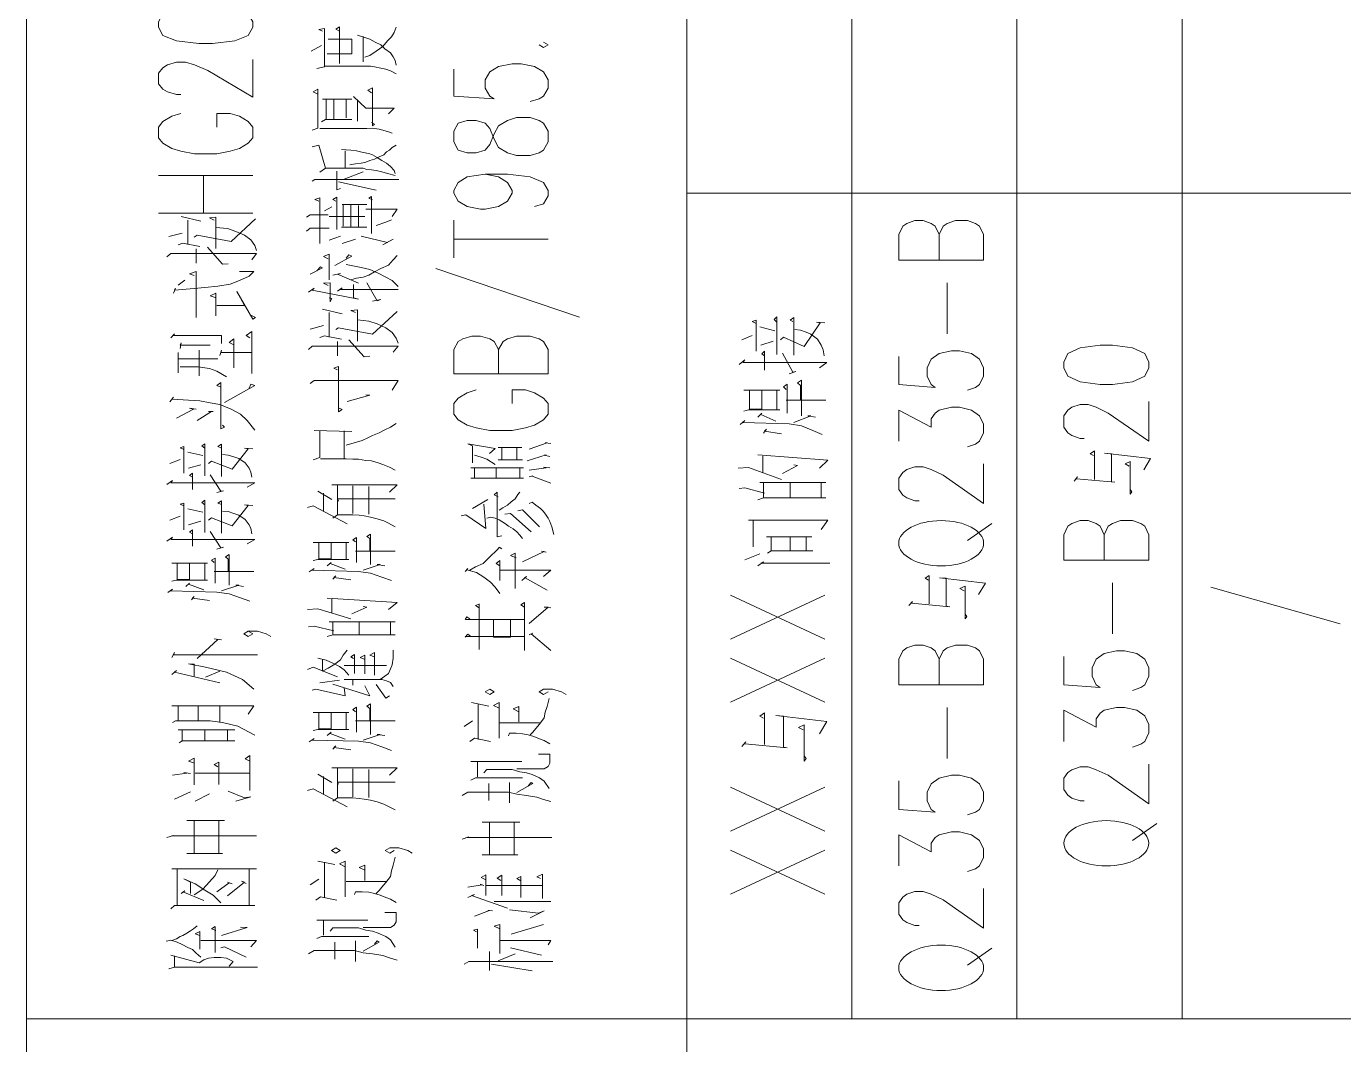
# Model space of a CAD drawing. Header units: millimetres. Extents: x 0 to 829, y 0 to 586.
# Drawn here: x 73.9 to 129, y 508.6 to 551.2 of the extents above; entities that cross this region are included whole.
import ezdxf

# ---------------------------------------------------------------- set-up
doc = ezdxf.new("R2010")
doc.units = ezdxf.units.MM

msp = doc.modelspace()

# ---------------------------------------------------------------- linework, layer by layer
at = {"color": 0, "lineweight": 0}
for points in [[(73.94575, 575.772139), (73.94575, 427.887694)], [(101.550611, 575.772139), (101.550611, 427.887694)], [(108.450944, 575.772139), (108.450944, 509.718028)], [(115.351278, 575.772139), (115.351278, 509.718028)], [(122.255139, 575.772139), (122.255139, 509.718028)], [(86.088361, 549.423167), (86.405861, 549.493722), (86.405861, 551.102389), (86.1695, 551.053), (86.324722, 550.982444)], [(86.522278, 550.037), (87.548861, 550.037), (87.548861, 550.650833), (86.561083, 550.650833)], [(87.033806, 549.634833), (87.033806, 551.172944), (86.878583, 551.077694), (87.033806, 550.982444)], [(87.785222, 550.816639), (88.099194, 550.724917), (88.29675, 550.650833), (88.533111, 550.534417), (88.769472, 550.414472), (88.928222, 550.248667), (89.164583, 550.082861), (89.284528, 549.920583), (89.362139, 549.754778), (89.400944, 549.564278)], [(88.021583, 549.705389), (88.021583, 550.770778)], [(88.099194, 549.895889), (88.29675, 549.966444), (88.571917, 550.156944), (88.850611, 550.343917), (89.048167, 550.580278), (89.203389, 550.746083), (89.323333, 550.936583), (89.400944, 551.14825)], [(85.852, 550.156944), (86.285917, 550.393306)], [(95.377, 550.414472), (95.5675, 550.301583), (95.754472, 550.414472), (95.5675, 550.527361)], [(80.408639, 548.336611), (80.218139, 548.336611), (79.844194, 548.4495), (79.657222, 548.558861), (79.47025, 548.784639), (79.47025, 549.236194), (79.657222, 549.461972), (79.844194, 549.574861), (80.218139, 549.68775), (80.595611, 549.68775), (80.969556, 549.574861), (81.534, 549.349083), (83.410778, 548.223722), (83.410778, 549.800639)], [(91.810417, 549.402), (91.810417, 548.273111), (93.500222, 548.160222), (93.31325, 548.273111), (93.126278, 548.611778), (93.126278, 548.950444), (93.31325, 549.289111), (93.687194, 549.514889), (94.251639, 549.62425), (94.629111, 549.62425), (95.190028, 549.514889), (95.5675, 549.289111), (95.754472, 548.950444), (95.754472, 548.611778), (95.5675, 548.273111), (95.377, 548.160222), (95.003056, 548.047333)], [(86.405861, 549.518417), (88.335556, 549.518417), (88.494306, 549.493722), (88.769472, 549.444333), (88.967028, 549.398472), (89.164583, 549.327917), (89.400944, 549.207972)], [(85.890806, 546.844361), (86.127167, 546.936083), (86.127167, 548.569444), (85.929611, 548.453028), (86.127167, 548.357778)], [(88.377889, 547.172444), (88.494306, 547.101889), (88.416694, 547.031333), (88.416694, 548.618833), (88.219139, 548.523583), (88.377889, 548.403639)], [(86.324722, 548.142583), (87.548861, 548.142583)], [(86.483472, 547.317083), (86.483472, 548.121417)], [(86.797444, 547.317083), (86.797444, 548.121417)], [(87.3125, 547.362944), (87.3125, 548.142583)], [(87.626472, 548.262528), (88.138, 547.765111), (89.323333, 547.765111), (89.086972, 547.52875)], [(87.785222, 547.221833), (87.785222, 548.121417)], [(80.408639, 547.546389), (80.031167, 547.4335), (79.657222, 547.207722), (79.47025, 546.981944), (79.47025, 546.533917), (79.657222, 546.308139), (80.031167, 546.082361), (80.408639, 545.969472), (80.969556, 545.856583), (81.911472, 545.856583), (82.472389, 545.969472), (82.849861, 546.082361), (83.223806, 546.308139), (83.410778, 546.533917), (83.410778, 546.981944), (83.223806, 547.207722), (82.849861, 547.4335), (82.472389, 547.546389), (81.911472, 547.546389), (81.911472, 546.981944)], [(86.208306, 546.914917), (87.785222, 546.914917), (88.180333, 546.914917), (88.416694, 546.936083), (88.691861, 546.890222), (89.048167, 546.794972), (89.242194, 546.724417)], [(86.285917, 547.197139), (86.444667, 547.292389), (87.548861, 547.292389)], [(85.890806, 546.156444), (86.1695, 546.227), (86.444667, 545.256861), (86.208306, 545.091056)], [(87.114944, 546.040028), (87.510056, 546.015333), (87.746417, 545.990639), (88.021583, 545.920083), (88.257944, 545.874222), (88.416694, 545.824833), (88.61425, 545.708417), (88.811806, 545.588472), (89.005833, 545.472056), (89.164583, 545.327417), (89.323333, 545.161611), (89.362139, 545.045194)], [(87.273694, 545.256861), (87.273694, 545.990639)], [(87.467722, 545.397972), (87.707611, 545.447361), (87.943972, 545.472056), (88.138, 545.517917), (88.29675, 545.588472), (88.494306, 545.637861), (88.691861, 545.729583), (88.889417, 545.824833), (89.005833, 545.944778), (89.125778, 546.015333), (89.242194, 546.13175), (89.400944, 546.227)], [(86.444667, 545.256861), (88.021583, 545.256861), (88.180333, 545.211), (88.377889, 545.186306), (88.571917, 545.161611), (88.811806, 545.11575), (89.048167, 545.045194), (89.362139, 544.949944)], [(87.076139, 544.406667), (86.917389, 544.357278), (86.917389, 545.140444)], [(79.47025, 544.953472), (83.410778, 544.953472)], [(81.347028, 543.376556), (81.347028, 544.953472)], [(85.890806, 544.713583), (86.01075, 544.784139), (89.520889, 544.784139)], [(86.995, 544.688889), (88.571917, 544.336111)], [(87.231361, 544.808833), (88.021583, 545.11575)], [(93.126278, 545.006389), (93.687194, 544.8935), (94.064667, 544.667722), (94.251639, 544.329056), (94.251639, 544.216167), (94.064667, 543.881028), (93.687194, 543.65525), (93.126278, 543.542361), (92.935778, 543.542361), (92.374861, 543.65525), (91.997389, 543.881028), (91.810417, 544.216167), (91.810417, 544.329056), (91.997389, 544.667722), (92.374861, 544.8935), (93.126278, 545.006389), (94.064667, 545.006389), (95.003056, 544.8935), (95.5675, 544.667722), (95.754472, 544.329056), (95.754472, 544.103278), (95.5675, 543.768139), (95.190028, 543.65525)], [(86.208306, 542.110083), (86.208306, 544.025667), (86.01075, 543.955111), (86.1695, 543.884556)], [(86.917389, 542.70275), (86.917389, 544.050361), (86.758639, 543.955111), (86.878583, 543.884556)], [(88.377889, 542.536944), (88.377889, 544.075056), (88.257944, 544.0045), (88.416694, 543.933944)], [(101.550611, 544.223222), (184.365194, 544.223222)], [(86.405861, 543.482389), (86.719833, 543.648194)], [(87.15375, 543.743444), (88.180333, 543.743444)], [(87.192556, 542.843861), (87.192556, 543.743444)], [(87.510056, 542.819167), (87.510056, 543.71875)], [(87.824028, 542.819167), (87.824028, 543.697583)], [(88.138, 543.552944), (89.43975, 543.552944), (89.242194, 543.246028)], [(83.410778, 543.376556), (79.47025, 543.376556)], [(80.415694, 543.235444), (81.244722, 543.044944)], [(80.690861, 542.074806), (80.690861, 543.094333)], [(80.966028, 542.38525), (81.085972, 542.455806), (82.504139, 542.19475), (83.530722, 543.140194)], [(81.872667, 541.909), (81.872667, 543.21075), (81.5975, 543.189583), (81.795056, 543.094333)], [(85.654444, 543.221333), (85.813194, 543.316583), (86.561083, 543.316583)], [(86.599889, 543.246028), (88.099194, 543.246028)], [(88.571917, 542.868556), (88.967028, 543.009667), (89.203389, 543.104917)], [(91.810417, 541.513889), (91.810417, 543.090806)], [(113.961333, 541.418639), (110.412389, 541.418639), (110.412389, 542.484028), (110.581722, 542.840333), (110.751056, 542.95675), (111.089722, 543.076694), (111.428389, 543.076694), (111.763528, 542.95675), (111.932861, 542.840333), (112.102194, 542.484028)], [(112.102194, 541.418639), (112.102194, 542.484028), (112.271528, 542.840333), (112.440861, 542.95675), (112.779528, 543.076694), (113.287528, 543.076694), (113.622667, 542.95675), (113.792, 542.840333), (113.961333, 542.484028), (113.961333, 541.418639)], [(79.900639, 542.406417), (80.4545, 542.551056)], [(81.872667, 542.787417), (82.348917, 542.738028), (82.701694, 542.621611), (83.058, 542.455806), (83.333167, 542.265306), (83.491917, 542.028944), (83.569528, 541.817278)], [(85.654444, 542.632194), (85.813194, 542.748611), (86.599889, 542.748611)], [(86.599889, 542.251194), (87.076139, 542.417)], [(87.114944, 542.798), (88.180333, 542.798)], [(89.048167, 542.159472), (87.943972, 542.417)], [(80.29575, 542.053639), (80.493306, 542.124194), (81.202389, 541.983083)], [(81.047167, 541.295167), (81.047167, 541.887833)], [(82.387722, 541.270472), (82.151361, 541.249306), (81.519889, 541.958389)], [(87.15375, 542.110083), (87.707611, 542.300583)], [(88.850611, 542.064222), (89.284528, 542.300583)], [(91.810417, 542.300583), (95.754472, 542.300583)], [(79.823028, 541.556222), (79.981778, 541.697333), (83.569528, 541.697333), (83.371972, 541.436278)], [(86.599889, 540.596667), (86.599889, 541.662056), (86.363528, 541.566806), (86.561083, 541.471556)], [(86.839778, 541.189333), (87.548861, 541.5915), (87.428917, 541.637361), (87.3125, 541.49625)], [(87.510056, 540.596667), (87.746417, 540.667222), (88.021583, 540.713083), (88.257944, 540.787167), (88.494306, 540.928278), (88.769472, 541.069389), (89.086972, 541.2105), (89.284528, 541.425694), (89.43975, 541.612667)], [(80.098194, 540.042806), (80.179333, 540.229778), (80.140528, 540.159222), (80.966028, 540.229778), (81.399944, 540.279167), (81.953806, 540.325028), (82.465333, 540.420278), (82.860444, 540.561389), (83.255556, 540.751889), (83.453111, 540.938861), (82.860444, 540.938861)], [(81.047167, 539.023278), (81.047167, 540.938861), (80.768472, 540.847139), (80.966028, 540.773056)], [(85.813194, 540.833028), (86.324722, 541.094083), (86.247111, 541.139944), (86.088361, 540.974139)], [(86.758639, 540.787167), (87.076139, 540.857722), (86.956194, 540.833028), (87.824028, 540.455556)], [(87.3125, 541.235194), (87.665278, 541.164639), (87.943972, 541.11525), (88.29675, 541.023528), (88.653056, 540.878889), (88.967028, 540.713083), (89.242194, 540.571972), (89.482083, 540.310917)], [(91.059, 541.062333), (97.070333, 539.033861)], [(80.29575, 540.370889), (80.574444, 540.586083)], [(85.735583, 540.074556), (85.971944, 540.240361), (85.890806, 540.169806), (87.824028, 539.792333), (87.626472, 539.838194), (87.626472, 540.406167)], [(86.599889, 539.838194), (86.719833, 539.817028), (86.642222, 539.672389), (86.642222, 540.476722), (86.363528, 540.455556), (86.561083, 540.360306)], [(86.956194, 540.123944), (87.15375, 540.265056), (87.076139, 540.1945), (89.482083, 540.1945)], [(88.416694, 539.697083), (88.769472, 539.767639), (88.61425, 539.721778), (88.180333, 540.476722)], [(112.440861, 538.342417), (112.440861, 540.473194)], [(81.872667, 539.093833), (81.872667, 540.042806), (81.636306, 539.922861), (81.833861, 539.852306)], [(81.915, 539.520694), (83.058, 539.520694), (82.7405, 540.113361), (83.410778, 538.952722), (83.530722, 539.023278), (83.333167, 539.118528)], [(86.324722, 539.365472), (87.15375, 539.174972)], [(86.599889, 538.204833), (86.599889, 539.224361)], [(86.878583, 538.515278), (86.995, 538.585833), (88.416694, 538.324778), (89.43975, 539.270222)], [(87.785222, 538.039028), (87.785222, 539.340778), (87.510056, 539.319611), (87.707611, 539.224361)], [(85.813194, 538.536444), (86.363528, 538.681083)], [(87.785222, 538.917444), (88.257944, 538.868056), (88.61425, 538.751639), (88.967028, 538.585833), (89.242194, 538.395333), (89.400944, 538.158972), (89.482083, 537.947306)], [(104.450444, 537.612167), (104.450444, 538.910389), (104.291694, 538.857472), (104.450444, 538.772806)], [(104.605667, 538.635222), (105.237139, 538.469417)], [(105.318278, 537.474583), (105.318278, 539.047972), (105.198333, 538.938611), (105.318278, 538.82925)], [(105.4735, 538.084889), (105.593444, 538.19425), (106.461278, 537.806194), (107.131556, 538.801028), (106.972806, 538.82925), (107.329111, 538.801028)], [(106.027361, 537.449889), (106.027361, 539.023278), (105.868611, 538.910389), (105.988556, 538.857472)], [(106.066167, 538.525861), (106.302528, 538.497639), (106.538889, 538.412972), (106.736444, 538.331833), (107.011611, 538.109583), (107.170361, 537.862639), (107.247972, 537.668611), (107.290306, 537.421667)], [(79.981778, 538.173083), (80.140528, 538.338889), (80.098194, 538.264806), (82.109028, 538.264806), (82.109028, 537.936722)], [(82.031417, 537.439306), (82.109028, 537.650972), (82.070222, 537.555722), (83.371972, 537.555722), (83.371972, 536.680833), (83.371972, 538.430611), (83.135611, 538.264806), (83.294361, 538.173083)], [(82.624083, 536.917194), (82.624083, 538.123694), (82.426528, 537.982583), (82.585278, 537.887333)], [(86.208306, 538.183667), (86.405861, 538.254222), (87.114944, 538.113111)], [(86.956194, 537.425194), (86.956194, 538.017861)], [(88.29675, 537.4005), (88.060389, 537.379333), (87.428917, 538.088417)], [(95.754472, 536.666722), (91.810417, 536.666722), (91.810417, 537.682722), (91.997389, 538.021389), (92.187889, 538.134278), (92.561833, 538.247167), (92.935778, 538.247167), (93.31325, 538.134278), (93.500222, 538.021389), (93.687194, 537.682722)], [(93.687194, 536.666722), (93.687194, 537.682722), (93.877694, 538.021389), (94.064667, 538.134278), (94.438611, 538.247167), (95.003056, 538.247167), (95.377, 538.134278), (95.5675, 538.021389), (95.754472, 537.682722), (95.754472, 536.666722)], [(103.857778, 538.084889), (104.291694, 538.275389)], [(104.648, 537.862639), (105.159528, 538.028444)], [(80.29575, 536.705528), (80.29575, 537.555722), (80.29575, 537.294667), (81.953806, 537.294667), (81.163583, 537.294667), (81.163583, 536.585583), (81.163583, 537.650972)], [(80.376889, 537.721528), (80.415694, 537.957889), (80.376889, 537.862639), (81.636306, 537.862639)], [(85.735583, 537.68625), (85.890806, 537.827361), (89.482083, 537.827361), (89.284528, 537.566306)], [(104.803222, 536.814889), (104.803222, 537.612167), (104.686806, 537.502806), (104.803222, 537.421667)], [(105.829806, 536.673778), (106.104972, 536.758444), (105.988556, 536.730222), (105.554639, 537.531028)], [(110.412389, 537.396972), (110.412389, 536.215167), (111.932861, 536.095222), (111.763528, 536.215167), (111.594194, 536.567944), (111.594194, 536.92425), (111.763528, 537.280556), (112.102194, 537.516917), (112.610194, 537.633333), (112.948861, 537.633333), (113.453333, 537.516917), (113.792, 537.280556), (113.961333, 536.92425), (113.961333, 536.567944), (113.792, 536.215167), (113.622667, 536.095222), (113.287528, 535.978806)], [(80.376889, 536.966583), (81.124778, 536.966583), (81.5975, 536.8925), (81.915, 536.776083), (82.306583, 536.539722)], [(86.995, 535.248556), (87.15375, 535.178), (86.995, 535.08275), (86.995, 536.977167), (86.797444, 536.906611), (86.956194, 536.832528)], [(103.737833, 537.061833), (103.974194, 537.255861), (103.896583, 537.142972), (107.406722, 537.142972), (107.09275, 536.92425)], [(85.813194, 536.264556), (85.971944, 536.3845), (89.482083, 536.3845), (89.242194, 535.982333)], [(106.341333, 534.909889), (106.341333, 536.398611), (106.186111, 536.28925), (106.302528, 536.179889), (106.302528, 535.569583), (105.709861, 535.569583), (107.367917, 535.569583)], [(82.151361, 534.528889), (82.228972, 534.433639), (82.070222, 534.363083), (82.070222, 536.303361), (81.915, 536.183417), (82.070222, 536.112861)], [(82.228972, 535.474333), (83.491917, 536.183417), (83.333167, 536.232806), (83.255556, 536.067)], [(87.351306, 535.509611), (88.29675, 535.770667), (88.138, 535.791833)], [(92.748806, 535.992917), (92.374861, 535.880028), (91.997389, 535.65425), (91.810417, 535.428472), (91.810417, 534.976917), (91.997389, 534.751139), (92.374861, 534.528889), (92.748806, 534.416), (93.31325, 534.303111), (94.251639, 534.303111), (94.816083, 534.416), (95.190028, 534.528889), (95.5675, 534.751139), (95.754472, 534.976917), (95.754472, 535.428472), (95.5675, 535.65425), (95.190028, 535.880028), (94.816083, 535.992917), (94.251639, 535.992917), (94.251639, 535.428472)], [(103.935389, 535.100389), (104.132944, 535.156833), (105.434694, 535.156833), (105.318278, 535.156833), (105.318278, 535.985861), (105.434694, 535.985861), (103.935389, 535.985861), (104.17175, 535.985861), (104.17175, 535.185056), (104.686806, 535.185056), (104.686806, 535.957639)], [(105.752194, 535.01925), (105.752194, 536.232806), (105.593444, 536.123444), (105.709861, 536.014083)], [(79.942972, 535.499028), (80.098194, 535.686), (80.020583, 535.615444), (81.202389, 535.544889), (81.636306, 535.449639), (82.031417, 535.379083), (82.504139, 535.192111), (82.89925, 534.976917), (83.174417, 534.715861), (83.491917, 534.313694)], [(80.218139, 534.811111), (80.927222, 535.192111), (80.768472, 535.237972), (81.047167, 535.192111)], [(110.412389, 533.848028), (110.412389, 535.149778), (111.763528, 534.440694), (111.763528, 534.793472), (111.932861, 535.029833), (112.102194, 535.149778), (112.610194, 535.269722), (112.948861, 535.269722), (113.453333, 535.149778), (113.792, 534.913417), (113.961333, 534.557111), (113.961333, 534.204333), (113.792, 533.848028), (113.622667, 533.731611), (113.287528, 533.611667)], [(118.159389, 533.967972), (117.990056, 533.967972), (117.651389, 534.084389), (117.482056, 534.204333), (117.312722, 534.440694), (117.312722, 534.913417), (117.482056, 535.149778), (117.651389, 535.269722), (117.990056, 535.386139), (118.328722, 535.386139), (118.667389, 535.269722), (119.171861, 535.029833), (120.861667, 533.848028), (120.861667, 535.506083)], [(81.085972, 534.715861), (81.678639, 535.096861), (81.558694, 535.096861), (81.75625, 535.096861)], [(103.780167, 534.550056), (103.974194, 534.715861), (103.896583, 534.631194), (105.829806, 534.578278), (106.341333, 534.493611), (106.814056, 534.299583), (107.209167, 534.133778)], [(104.528056, 534.853444), (104.686806, 535.01925), (104.648, 534.962806), (105.275944, 534.687639)], [(106.027361, 534.631194), (106.736444, 534.909889), (106.6165, 534.909889), (106.934, 534.853444)], [(85.929611, 533.071917), (86.208306, 533.167167), (86.208306, 534.278417)], [(85.971944, 534.303111), (87.548861, 534.253722)], [(87.231361, 533.142472), (87.231361, 534.278417)], [(87.3125, 533.68575), (87.746417, 533.805694), (87.982778, 533.87625), (88.219139, 533.996194), (88.416694, 534.087917), (88.691861, 534.207861), (88.928222, 534.324278), (89.164583, 534.444222), (89.400944, 534.585333)], [(104.764417, 534.190222), (104.884361, 534.356028), (104.803222, 534.274889), (105.512306, 534.162)], [(80.532111, 532.518056), (80.532111, 533.629306), (80.376889, 533.579917), (80.532111, 533.509361)], [(81.399944, 532.398111), (81.399944, 533.745722), (81.283528, 533.654), (81.399944, 533.55875)], [(82.109028, 532.373417), (82.109028, 533.724556), (81.953806, 533.629306), (82.070222, 533.579917)], [(92.600639, 532.951972), (92.600639, 533.664583), (92.403083, 533.735139), (93.546083, 533.544639), (93.309722, 533.332972)], [(93.6625, 533.071917), (94.689083, 533.071917), (94.452722, 533.071917), (94.452722, 533.5905), (94.650278, 533.5905), (93.6625, 533.5905), (93.82125, 533.5905), (93.82125, 533.096611)], [(94.96425, 533.519944), (95.715667, 533.781), (95.634528, 533.781), (95.870889, 533.756306)], [(79.942972, 532.920222), (80.376889, 533.086028)], [(80.690861, 533.392944), (81.322333, 533.251833)], [(81.558694, 532.920222), (81.678639, 533.011944), (82.542944, 532.683861), (83.21675, 533.534056), (83.058, 533.55875), (83.410778, 533.534056)], [(82.151361, 533.297694), (82.387722, 533.273), (82.624083, 533.202444), (82.821639, 533.131889), (83.096806, 532.941389), (83.255556, 532.729722), (83.333167, 532.563917), (83.371972, 532.35225)], [(86.247111, 533.117778), (87.3125, 533.117778), (87.587667, 533.096611), (87.824028, 533.096611), (88.138, 533.047222), (88.377889, 533.026056), (88.653056, 532.951972), (88.850611, 532.881417), (89.125778, 532.765), (89.362139, 532.645056)], [(92.67825, 533.262417), (92.953417, 533.188333), (93.189778, 533.096611), (93.546083, 532.881417)], [(94.886639, 533.026056), (95.676861, 533.283583), (95.595722, 533.262417), (95.832083, 533.213028)], [(104.528056, 533.280056), (107.445528, 533.057806), (107.09275, 532.726194)], [(104.725611, 532.560389), (104.725611, 533.223611)], [(117.739583, 532.182917), (117.880694, 532.359306), (117.845417, 532.281694), (119.4435, 532.133528), (119.302389, 532.158222), (119.302389, 533.325917), (119.016639, 533.350611), (120.93575, 533.128361), (120.65, 532.655639)], [(118.593306, 532.257), (118.593306, 533.449389), (118.413389, 533.325917), (118.5545, 533.251833)], [(80.729667, 532.729722), (81.244722, 532.870833)], [(80.888417, 531.830139), (80.888417, 532.518056), (80.768472, 532.422806), (80.888417, 532.35225)], [(92.5195, 532.313444), (94.727889, 532.313444), (94.572667, 532.313444), (94.572667, 532.740306), (94.727889, 532.740306), (92.5195, 532.740306), (92.67825, 532.740306), (92.67825, 532.292278)], [(93.584889, 532.338139), (93.584889, 532.715611)], [(94.96425, 532.645056), (95.676861, 532.740306), (95.556917, 532.765), (95.832083, 532.740306)], [(103.699028, 532.726194), (104.132944, 532.754417), (105.512306, 532.257)], [(105.554639, 532.507472), (106.186111, 532.839083), (106.027361, 532.867306)], [(111.259056, 531.364472), (111.089722, 531.364472), (110.751056, 531.480889), (110.581722, 531.600833), (110.412389, 531.837194), (110.412389, 532.309917), (110.581722, 532.546278), (110.751056, 532.666222), (111.089722, 532.782639), (111.428389, 532.782639), (111.763528, 532.666222), (112.271528, 532.429861), (113.961333, 531.244528), (113.961333, 532.902583)], [(120.082028, 531.837194), (120.152583, 531.734889), (120.082028, 531.636111), (120.082028, 533.004889), (119.870361, 532.902583), (120.04675, 532.803806)], [(79.823028, 532.041806), (80.059389, 532.207611), (79.981778, 532.115889), (83.491917, 532.115889), (83.174417, 531.925389)], [(81.915, 531.713722), (82.190167, 531.784278), (82.070222, 531.759583), (81.636306, 532.443972)], [(86.956194, 530.800028), (86.956194, 532.031222), (86.719833, 532.031222), (89.43975, 532.031222), (89.125778, 531.724306)], [(87.587667, 530.824722), (87.587667, 531.981833)], [(88.257944, 530.800028), (88.257944, 531.960667)], [(94.96425, 532.362833), (95.123, 532.408694), (95.084194, 532.384), (95.870889, 532.101778)], [(104.605667, 532.119417), (107.367917, 532.119417)], [(104.764417, 531.512639), (104.764417, 532.091194)], [(105.868611, 531.484417), (105.868611, 532.091194)], [(107.170361, 531.512639), (107.170361, 532.091194)], [(81.399944, 530.030972), (81.399944, 531.382111), (81.283528, 531.286861), (81.399944, 531.191611)], [(86.127167, 531.770167), (86.719833, 531.413861)], [(86.363528, 530.941139), (86.363528, 531.674917)], [(86.995, 531.343306), (86.956194, 531.438556), (89.362139, 531.438556)], [(92.600639, 531.036389), (93.232111, 531.413861)], [(93.82125, 529.900444), (93.623694, 529.854583), (93.623694, 531.724306), (93.507278, 531.604361), (93.6625, 531.533806)], [(93.704833, 530.965833), (93.860056, 531.061083), (94.057611, 531.1775), (94.216361, 531.322139), (94.375111, 531.438556), (94.491528, 531.629056), (94.572667, 531.724306)], [(103.737833, 531.872472), (103.974194, 531.900694), (104.803222, 531.678444)], [(104.528056, 531.403278), (104.764417, 531.484417), (107.367917, 531.484417)], [(80.532111, 530.150917), (80.532111, 531.262167), (80.376889, 531.216306), (80.532111, 531.14575)], [(80.690861, 531.025806), (81.322333, 530.884694)], [(81.558694, 530.553083), (81.678639, 530.648333), (82.542944, 530.316722), (83.21675, 531.166917), (83.058, 531.191611), (83.410778, 531.166917)], [(82.109028, 530.009806), (82.109028, 531.357417), (81.953806, 531.262167), (82.070222, 531.216306)], [(82.151361, 530.930556), (82.387722, 530.909389), (82.624083, 530.835306), (82.821639, 530.76475), (83.096806, 530.577778), (83.255556, 530.362583), (83.333167, 530.196778), (83.371972, 529.985111)], [(85.69325, 531.085778), (85.929611, 531.156333), (87.351306, 530.397861)], [(92.127917, 530.729472), (92.321944, 530.775333), (93.150972, 530.207361), (93.073361, 531.226889)], [(93.941194, 530.800028), (94.177556, 530.824722), (95.045389, 530.06625)], [(94.491528, 530.941139), (94.689083, 530.990528), (95.398167, 530.277917)], [(94.96425, 531.248056), (95.084194, 531.297444), (95.242944, 531.1775), (95.4405, 531.036389), (95.556917, 530.919972), (95.676861, 530.754167), (95.754472, 530.634222), (95.832083, 530.493111), (95.913222, 530.277917), (95.990833, 529.949833)], [(79.942972, 530.553083), (80.376889, 530.718889)], [(80.729667, 530.362583), (81.244722, 530.503694)], [(86.758639, 530.634222), (86.956194, 530.775333), (87.587667, 530.775333), (87.862833, 530.754167), (88.060389, 530.729472), (88.335556, 530.680083), (88.61425, 530.609528), (88.889417, 530.517806), (89.086972, 530.422556), (89.362139, 530.277917)], [(93.189778, 530.634222), (93.348528, 530.680083), (93.546083, 530.634222), (93.704833, 530.563667), (93.82125, 530.493111), (93.98, 530.397861), (94.096417, 530.302611), (94.293972, 530.186194), (94.452722, 530.06625), (94.572667, 529.925139), (94.689083, 529.784028)], [(104.3305, 529.441833), (104.3305, 530.546028), (104.132944, 530.546028), (107.445528, 530.546028), (107.170361, 530.1615)], [(113.287528, 529.706417), (114.3, 530.419028)], [(120.861667, 528.880917), (117.312722, 528.880917), (117.312722, 529.942778), (117.482056, 530.299083), (117.651389, 530.419028), (117.990056, 530.535444), (118.328722, 530.535444), (118.667389, 530.419028), (118.836722, 530.299083), (119.002528, 529.942778)], [(119.002528, 528.880917), (119.002528, 529.942778), (119.171861, 530.299083), (119.341194, 530.419028), (119.679861, 530.535444), (120.187861, 530.535444), (120.526528, 530.419028), (120.695861, 530.299083), (120.861667, 529.942778), (120.861667, 528.880917)], [(79.823028, 529.678194), (80.059389, 529.844), (79.981778, 529.74875), (83.491917, 529.74875), (83.174417, 529.55825)], [(80.888417, 529.463), (80.888417, 530.150917), (80.768472, 530.055667), (80.888417, 529.985111)], [(81.915, 529.346583), (82.190167, 529.417139), (82.070222, 529.392444), (81.636306, 530.080361)], [(87.746417, 528.789194), (87.746417, 529.829889), (87.587667, 529.734639), (87.707611, 529.639389)], [(88.335556, 528.693944), (88.335556, 529.971), (88.180333, 529.87575), (88.29675, 529.784028), (88.29675, 529.261917), (87.707611, 529.261917), (89.362139, 529.261917)], [(104.923167, 529.166667), (105.081917, 529.276028), (106.814056, 529.276028), (106.538889, 529.276028), (106.538889, 529.858111), (106.77525, 529.858111), (104.884361, 529.858111), (105.081917, 529.858111), (105.081917, 529.276028), (105.868611, 529.276028), (105.868611, 529.858111)], [(85.929611, 528.85975), (86.127167, 528.905611), (87.428917, 528.905611), (87.3125, 528.905611), (87.3125, 529.618222), (87.428917, 529.618222), (85.929611, 529.618222), (86.1695, 529.618222), (86.1695, 528.930306), (86.681028, 528.930306), (86.681028, 529.593528)], [(92.480694, 528.457583), (92.717056, 528.598694), (93.034556, 528.739806), (93.309722, 529.000861), (93.623694, 529.307778), (93.704833, 529.403028), (93.704833, 529.427722), (93.82125, 529.357167)], [(94.375111, 527.699111), (94.375111, 529.166667), (94.177556, 529.071417), (94.413917, 528.979694)], [(94.689083, 528.813889), (95.595722, 529.237222), (95.479306, 529.261917), (95.676861, 529.216056)], [(80.020583, 527.998972), (80.218139, 528.044833), (81.519889, 528.044833), (81.399944, 528.044833), (81.399944, 528.753917), (81.519889, 528.753917), (80.020583, 528.753917), (80.256944, 528.753917), (80.256944, 528.069528), (80.768472, 528.069528), (80.768472, 528.729222)], [(81.833861, 527.924889), (81.833861, 528.969111), (81.678639, 528.873861), (81.795056, 528.778611)], [(82.426528, 527.833167), (82.426528, 529.110222), (82.267778, 529.014972), (82.387722, 528.919722), (82.387722, 528.401139), (81.795056, 528.401139), (83.453111, 528.401139)], [(86.522278, 528.648083), (86.681028, 528.789194), (86.642222, 528.739806), (87.273694, 528.503444)], [(88.021583, 528.457583), (88.730667, 528.693944), (88.61425, 528.693944), (88.928222, 528.648083)], [(93.743639, 528.030722), (93.743639, 528.85975), (93.584889, 528.739806), (93.743639, 528.648083)], [(103.974194, 528.8915), (104.605667, 529.138444)], [(104.528056, 528.641028), (104.764417, 528.806833), (104.648, 528.753917), (107.526667, 528.753917)], [(85.774389, 528.387028), (85.971944, 528.528139), (85.890806, 528.457583), (87.824028, 528.411722), (88.335556, 528.337639), (88.811806, 528.175361), (89.203389, 528.030722)], [(86.758639, 528.080111), (86.878583, 528.221222), (86.797444, 528.150667), (87.510056, 528.055417)], [(92.283139, 528.411722), (92.403083, 528.528139), (92.364278, 528.482278), (92.755861, 528.362333), (93.073361, 528.175361), (93.348528, 527.960167), (93.546083, 527.7485), (93.743639, 527.487444)], [(93.743639, 528.457583), (95.870889, 528.457583), (95.556917, 528.196528)], [(94.650278, 528.030722), (94.847833, 528.196528), (94.766694, 528.150667), (95.715667, 527.628556)], [(110.83925, 526.979444), (110.980361, 527.152306), (110.945083, 527.078222), (112.543167, 526.930056), (112.398528, 526.95475), (112.398528, 528.122444), (112.116306, 528.147139), (114.031889, 527.921361), (113.749667, 527.448639)], [(111.689444, 527.053528), (111.689444, 528.245917), (111.513056, 528.122444), (111.654167, 528.044833)], [(79.861833, 527.522722), (80.059389, 527.667361), (79.981778, 527.593278), (81.915, 527.547417), (82.426528, 527.476861), (82.89925, 527.311056), (83.294361, 527.169944)], [(80.61325, 527.783778), (80.768472, 527.924889), (80.729667, 527.879028), (81.361139, 527.642667)], [(82.109028, 527.593278), (82.821639, 527.833167), (82.701694, 527.833167), (83.019194, 527.783778)], [(113.181694, 526.630194), (113.25225, 526.531417), (113.181694, 526.432639), (113.181694, 527.797889), (112.9665, 527.699111), (113.146417, 527.600333)], [(119.341194, 525.804694), (119.341194, 527.931944)], [(123.454583, 527.7485), (128.862667, 526.2245)], [(80.849611, 527.215806), (80.966028, 527.356917), (80.888417, 527.286361), (81.5975, 527.191111)], [(86.522278, 527.296944), (89.43975, 527.109972), (89.086972, 526.824222)], [(86.719833, 526.683111), (86.719833, 527.251083)], [(92.283139, 525.667111), (92.403083, 525.783528), (92.5195, 525.688278), (92.283139, 525.688278), (94.766694, 525.688278), (92.875806, 525.688278), (92.875806, 525.145), (92.875806, 527.060583), (92.875806, 526.397361), (92.321944, 526.397361), (94.766694, 526.397361), (93.468472, 526.397361), (93.468472, 525.667111), (94.177556, 525.667111), (94.177556, 526.397361), (94.766694, 526.397361), (94.766694, 525.099139), (94.766694, 527.109972), (94.611472, 527.014722), (94.766694, 526.919472)], [(92.875806, 526.894778), (92.717056, 526.990028), (92.875806, 527.039417)], [(107.329111, 525.571861), (103.385056, 527.413361)], [(103.385056, 525.571861), (107.329111, 527.413361)], [(85.69325, 526.824222), (86.127167, 526.848917), (87.510056, 526.422056)], [(87.548861, 526.63725), (88.180333, 526.919472), (88.021583, 526.944167)], [(92.480694, 526.422056), (92.364278, 526.517306), (92.283139, 526.397361)], [(94.96425, 526.235083), (95.754472, 526.919472), (95.595722, 526.919472), (95.870889, 526.894778)], [(83.223806, 525.914056), (83.410778, 525.801167), (83.223806, 525.688278), (83.036833, 525.801167), (83.223806, 525.914056), (83.601278, 525.914056), (83.975222, 525.801167), (84.162194, 525.688278)], [(85.735583, 526.090444), (85.971944, 526.115139), (86.797444, 525.924639)], [(86.599889, 526.305639), (89.362139, 526.305639)], [(86.758639, 525.783528), (86.758639, 526.280944)], [(87.862833, 525.758833), (87.862833, 526.280944)], [(89.164583, 525.783528), (89.164583, 526.280944)], [(81.085972, 524.764), (81.953806, 525.568333), (81.795056, 525.593028), (82.109028, 525.547167)], [(86.522278, 525.688278), (86.758639, 525.758833), (89.362139, 525.758833)], [(94.96425, 525.758833), (95.123, 525.829389), (95.045389, 525.808222), (95.870889, 525.099139)], [(113.961333, 523.673917), (110.412389, 523.673917), (110.412389, 524.739306), (110.581722, 525.092083), (110.751056, 525.212028), (111.089722, 525.328444), (111.428389, 525.328444), (111.763528, 525.212028), (111.932861, 525.092083), (112.102194, 524.739306)], [(112.102194, 523.673917), (112.102194, 524.739306), (112.271528, 525.092083), (112.440861, 525.212028), (112.779528, 525.328444), (113.287528, 525.328444), (113.622667, 525.212028), (113.792, 525.092083), (113.961333, 524.739306), (113.961333, 523.673917)], [(80.020583, 524.813389), (80.140528, 525.025056), (80.098194, 524.929806), (83.608333, 524.929806)], [(86.127167, 524.788694), (86.483472, 524.696972), (86.758639, 524.577028), (87.033806, 524.435917), (87.231361, 524.294806), (87.428917, 524.079611)], [(86.324722, 524.245417), (86.561083, 524.365361), (86.839778, 524.531167), (87.076139, 524.718139), (87.192556, 524.908639), (87.351306, 525.120306)], [(87.665278, 524.150167), (87.665278, 524.933333), (87.510056, 524.838083), (87.626472, 524.767528)], [(88.099194, 524.129), (88.099194, 524.908639), (87.901639, 524.813389), (88.060389, 524.742833)], [(88.494306, 524.079611), (88.494306, 525.025056), (88.29675, 524.908639), (88.494306, 524.838083)], [(88.730667, 523.889111), (88.928222, 524.03375), (89.086972, 524.150167), (89.164583, 524.340667), (89.242194, 524.506472), (89.284528, 524.788694), (89.284528, 525.120306)], [(107.329111, 522.943667), (103.385056, 524.781639)], [(103.385056, 522.943667), (107.329111, 524.781639)], [(117.312722, 524.855722), (117.312722, 523.673917), (118.836722, 523.553972), (118.667389, 523.673917), (118.498056, 524.030222), (118.498056, 524.383), (118.667389, 524.739306), (119.002528, 524.975667), (119.510528, 525.092083), (119.849194, 525.092083), (120.357194, 524.975667), (120.695861, 524.739306), (120.861667, 524.383), (120.861667, 524.030222), (120.695861, 523.673917), (120.526528, 523.553972), (120.187861, 523.437556)], [(80.020583, 524.100778), (80.218139, 524.266583), (80.140528, 524.196028), (82.031417, 523.748)], [(80.966028, 524.030222), (80.966028, 524.527639), (80.729667, 524.552333), (81.43875, 524.411222), (82.306583, 524.196028), (82.976861, 523.889111), (83.453111, 523.486944)], [(81.43875, 523.984361), (82.031417, 524.245417)], [(85.69325, 524.315972), (85.929611, 524.411222), (86.956194, 524.009056)], [(86.324722, 524.245417), (86.324722, 524.742833)], [(87.231361, 524.481778), (89.005833, 524.481778)], [(86.208306, 523.748), (87.033806, 523.867944)], [(86.758639, 523.702139), (88.29675, 523.204722), (88.099194, 523.631583)], [(87.231361, 523.889111), (88.811806, 523.889111), (89.005833, 523.84325), (89.164583, 523.772694), (89.284528, 523.606889)], [(87.587667, 523.65275), (87.587667, 523.889111)], [(89.125778, 523.204722), (88.967028, 523.109472), (88.571917, 523.677444)], [(85.890806, 523.441083), (86.049556, 523.486944), (87.273694, 523.204722), (87.231361, 523.561028)], [(95.754472, 523.374056), (95.5675, 523.261167), (95.377, 523.374056), (95.5675, 523.486944), (95.941444, 523.486944), (96.318917, 523.374056), (96.505889, 523.261167)], [(80.29575, 522.185194), (80.29575, 522.799028), (80.020583, 522.799028), (83.453111, 522.799028), (83.21675, 522.44625)], [(81.124778, 522.185194), (81.124778, 522.777861)], [(82.031417, 522.089944), (82.031417, 522.799028)], [(87.746417, 521.691306), (87.746417, 522.732), (87.587667, 522.63675), (87.707611, 522.5415)], [(88.335556, 521.596056), (88.335556, 522.873111), (88.180333, 522.777861), (88.29675, 522.682611), (88.29675, 522.164028), (87.707611, 522.164028), (89.362139, 522.164028)], [(92.558306, 522.929556), (93.270917, 522.784917)], [(92.837, 521.391444), (92.837, 522.880167)], [(93.704833, 521.437306), (93.704833, 522.929556), (93.468472, 522.809611), (93.704833, 522.693194)], [(94.530333, 522.125222), (94.530333, 522.76375), (94.293972, 522.6685), (94.530333, 522.548556)], [(95.006583, 521.578417), (95.123, 521.698361), (95.242944, 521.839472), (95.398167, 522.029972), (95.595722, 522.291028), (95.634528, 522.527389), (95.715667, 522.76375), (95.793278, 523.095361)], [(112.440861, 520.597694), (112.440861, 522.728472)], [(117.312722, 521.306778), (117.312722, 522.608528), (118.667389, 521.899444), (118.667389, 522.252222), (118.836722, 522.492111), (119.002528, 522.608528), (119.510528, 522.728472), (119.849194, 522.728472), (120.357194, 522.608528), (120.695861, 522.372167), (120.861667, 522.015861), (120.861667, 521.663083), (120.695861, 521.306778), (120.526528, 521.190361), (120.187861, 521.070417)], [(80.059389, 522.089944), (80.179333, 522.1605), (81.202389, 522.1605), (81.636306, 522.1605), (82.151361, 522.089944), (82.782833, 521.948833), (83.491917, 521.571361)], [(85.929611, 521.761861), (86.127167, 521.807722), (87.428917, 521.807722), (87.3125, 521.807722), (87.3125, 522.516806), (87.428917, 522.516806), (85.929611, 522.516806), (86.1695, 522.516806), (86.1695, 521.832417), (86.681028, 521.832417), (86.681028, 522.495639)], [(92.244333, 521.934722), (92.600639, 522.171083)], [(93.743639, 522.075833), (95.398167, 522.075833)], [(103.857778, 521.091583), (104.016528, 521.285611), (103.974194, 521.204472), (105.752194, 521.038667), (105.593444, 521.063361), (105.593444, 522.361583), (105.275944, 522.389806), (107.406722, 522.142861), (107.09275, 521.617222)], [(104.803222, 521.17625), (104.803222, 522.499167), (104.605667, 522.361583), (104.764417, 522.280444)], [(106.461278, 520.707056), (106.538889, 520.594167), (106.461278, 520.484806), (106.461278, 522.005278), (106.224917, 521.892389), (106.422472, 521.783028)], [(80.334556, 521.23975), (80.4545, 521.335), (82.662889, 521.335), (82.348917, 521.335), (82.348917, 521.783028), (82.662889, 521.783028), (80.29575, 521.783028), (80.4545, 521.783028), (80.4545, 521.310306), (80.415694, 521.310306)], [(81.399944, 521.310306), (81.399944, 521.783028)], [(86.522278, 521.546667), (86.681028, 521.691306), (86.642222, 521.641917), (87.273694, 521.405556)], [(88.021583, 521.359694), (88.730667, 521.596056), (88.61425, 521.596056), (88.928222, 521.546667)], [(94.096417, 521.532556), (94.13875, 521.6525), (94.413917, 521.6525), (94.689083, 521.627806), (94.925444, 521.578417), (95.161806, 521.507861), (95.398167, 521.412611), (95.595722, 521.342056), (95.832083, 521.200944)], [(85.774389, 521.289139), (85.971944, 521.43025), (85.890806, 521.359694), (87.824028, 521.310306), (88.335556, 521.23975), (88.811806, 521.073944), (89.203389, 520.932833)], [(86.758639, 520.978694), (86.878583, 521.123333), (86.797444, 521.052778), (87.510056, 520.957528)], [(92.480694, 521.296194), (92.67825, 521.437306), (93.348528, 521.296194)], [(80.966028, 519.486444), (80.966028, 520.601222), (80.729667, 520.481278), (80.927222, 520.410722)], [(81.004833, 519.983861), (83.294361, 519.983861), (83.294361, 519.250083), (83.294361, 520.717639), (83.096806, 520.576528), (83.294361, 520.481278)], [(81.992611, 519.511139), (81.992611, 520.435417), (81.795056, 520.340167), (81.953806, 520.244917)], [(92.5195, 520.467167), (94.650278, 520.467167)], [(92.798194, 519.828639), (92.798194, 520.467167)], [(94.452722, 520.16025), (95.595722, 520.16025), (95.754472, 520.2555), (95.832083, 520.396611), (95.832083, 520.774083), (95.359361, 520.774083)], [(118.159389, 518.823222), (117.990056, 518.823222), (117.651389, 518.939639), (117.482056, 519.059583), (117.312722, 519.295944), (117.312722, 519.768667), (117.482056, 520.005028), (117.651389, 520.124972), (117.990056, 520.241389), (118.328722, 520.241389), (118.667389, 520.124972), (119.171861, 519.888611), (120.861667, 518.703278), (120.861667, 520.361333)], [(80.059389, 519.888611), (80.652056, 519.983861), (80.532111, 520.008556), (80.810806, 519.962694)], [(86.127167, 519.938), (86.719833, 519.585222)], [(86.363528, 519.1125), (86.363528, 519.846278)], [(86.956194, 518.967861), (86.956194, 520.199056), (86.719833, 520.199056), (89.43975, 520.199056), (89.125778, 519.892139)], [(87.587667, 518.992556), (87.587667, 520.153194)], [(88.257944, 518.967861), (88.257944, 520.1285)], [(93.073361, 519.994444), (93.189778, 520.135556), (94.255167, 520.135556), (94.572667, 520.040306), (94.847833, 519.994444), (95.084194, 519.923889), (95.398167, 519.782778), (95.595722, 519.638139), (95.793278, 519.331222)], [(110.412389, 519.65225), (110.412389, 518.466917), (111.932861, 518.3505), (111.763528, 518.466917), (111.594194, 518.823222), (111.594194, 519.179528), (111.763528, 519.532306), (112.102194, 519.768667), (112.610194, 519.888611), (112.948861, 519.888611), (113.453333, 519.768667), (113.792, 519.532306), (113.961333, 519.179528), (113.961333, 518.823222), (113.792, 518.466917), (113.622667, 518.3505), (113.287528, 518.230556)], [(85.69325, 519.253611), (85.929611, 519.324167), (87.351306, 518.565694)], [(86.995, 519.514667), (86.956194, 519.606389), (89.362139, 519.606389)], [(92.5195, 519.687528), (92.717056, 519.782778), (94.689083, 519.782778)], [(93.270917, 518.833806), (93.270917, 519.546417)], [(94.13875, 518.742083), (94.13875, 519.592278)], [(94.452722, 519.165417), (95.123, 519.546417), (95.045389, 519.592278), (94.925444, 519.451167)], [(107.329111, 517.553222), (103.385056, 519.391194)], [(103.385056, 517.553222), (107.329111, 519.391194)], [(80.140528, 518.897306), (80.810806, 519.204222)], [(81.004833, 518.802056), (81.5975, 519.108972)], [(82.701694, 518.802056), (83.333167, 518.992556), (83.058, 518.943167), (82.387722, 519.228917)], [(86.758639, 518.802056), (86.956194, 518.946694), (87.587667, 518.946694), (87.862833, 518.922), (88.060389, 518.897306), (88.335556, 518.851444), (88.61425, 518.780889), (88.889417, 518.685639), (89.086972, 518.590389), (89.362139, 518.449278)], [(92.166722, 519.049), (92.403083, 519.190111), (94.096417, 519.190111), (94.452722, 519.094861), (94.847833, 519.049), (95.28175, 518.978444), (95.556917, 518.883194), (95.870889, 518.787944)], [(79.823028, 517.288639), (80.098194, 517.380361), (80.020583, 517.359194), (83.569528, 517.359194), (81.992611, 517.359194), (81.992611, 516.650111), (81.992611, 517.997722), (82.228972, 517.997722), (80.652056, 517.997722), (80.966028, 517.997722), (80.966028, 516.625417), (80.652056, 516.625417), (82.151361, 516.625417)], [(92.166722, 517.225139), (92.441889, 517.320389), (92.364278, 517.295694), (95.913222, 517.295694), (94.336306, 517.295694), (94.336306, 516.586611), (94.336306, 517.934222), (94.572667, 517.934222), (92.992222, 517.934222), (93.309722, 517.934222), (93.309722, 516.561917), (92.992222, 516.561917), (94.491528, 516.561917)], [(120.187861, 517.165167), (121.200333, 517.877778)], [(110.412389, 516.103306), (110.412389, 517.401528), (111.763528, 516.692444), (111.763528, 517.04875), (111.932861, 517.285111), (112.102194, 517.401528), (112.610194, 517.521472), (112.948861, 517.521472), (113.453333, 517.401528), (113.792, 517.165167), (113.961333, 516.812389), (113.961333, 516.456083), (113.792, 516.103306), (113.622667, 515.983361), (113.287528, 515.866944)], [(89.323333, 516.748889), (89.136361, 516.636), (88.945861, 516.748889), (89.136361, 516.85825), (89.510306, 516.85825), (89.887778, 516.748889), (90.07475, 516.636)], [(107.329111, 514.925028), (103.385056, 516.763)], [(103.385056, 514.925028), (107.329111, 516.763)], [(79.981778, 514.307667), (80.140528, 514.448778), (83.491917, 514.448778), (83.255556, 514.448778), (83.255556, 515.986889), (83.569528, 515.986889), (80.020583, 515.986889), (80.256944, 515.986889), (80.256944, 514.448778)], [(86.127167, 516.304389), (86.839778, 516.15975)], [(86.405861, 514.766278), (86.405861, 516.255)], [(87.273694, 514.812139), (87.273694, 516.304389), (87.033806, 516.184444), (87.273694, 516.068028)], [(88.099194, 515.500056), (88.099194, 516.138583), (87.862833, 516.043333), (88.099194, 515.923389)], [(88.571917, 514.95325), (88.691861, 515.073194), (88.811806, 515.214306), (88.967028, 515.404806), (89.164583, 515.665861), (89.203389, 515.902222), (89.284528, 516.138583), (89.362139, 516.470194)], [(80.810806, 514.946194), (80.810806, 515.418917), (80.532111, 515.560028), (81.004833, 515.348361), (81.399944, 515.087306), (81.75625, 514.875639), (82.070222, 514.565194)], [(80.966028, 514.896806), (81.322333, 515.133167), (81.5975, 515.440083), (81.833861, 515.701139), (81.953806, 515.9375)], [(81.915, 515.01675), (82.426528, 515.394222), (82.348917, 515.418917), (82.542944, 515.348361)], [(82.348917, 514.850944), (83.058, 515.418917), (82.938056, 515.464778), (83.135611, 515.369528)], [(85.813194, 515.309556), (86.1695, 515.545917)], [(87.3125, 515.450667), (88.967028, 515.450667)], [(93.150972, 514.861528), (93.150972, 515.736417), (92.953417, 515.616472), (93.150972, 515.521222)], [(93.150972, 515.284861), (95.518111, 515.284861), (95.518111, 514.741583), (95.518111, 515.757583), (95.28175, 515.641167), (95.4405, 515.570611)], [(93.82125, 514.861528), (93.82125, 515.711722), (93.623694, 515.591778), (93.782444, 515.500056)], [(94.611472, 514.787444), (94.611472, 515.665861), (94.452722, 515.570611), (94.611472, 515.475361)], [(80.415694, 514.946194), (80.574444, 515.062611), (80.493306, 515.01675), (81.361139, 514.660444)], [(87.665278, 514.907389), (87.707611, 515.023806), (87.982778, 515.023806), (88.257944, 515.002639), (88.494306, 514.95325), (88.730667, 514.882694), (88.967028, 514.787444), (89.164583, 514.716889), (89.400944, 514.575778)], [(92.403083, 515.214306), (92.992222, 515.309556), (92.914611, 515.33425), (93.073361, 515.284861)], [(92.403083, 514.787444), (92.67825, 514.907389), (92.558306, 514.861528), (94.057611, 514.339417)], [(111.259056, 513.616222), (111.089722, 513.616222), (110.751056, 513.736167), (110.581722, 513.852583), (110.412389, 514.088944), (110.412389, 514.565194), (110.581722, 514.801556), (110.751056, 514.917972), (111.089722, 515.037917), (111.428389, 515.037917), (111.763528, 514.917972), (112.271528, 514.681611), (113.961333, 513.499806), (113.961333, 515.154333)], [(86.049556, 514.671028), (86.247111, 514.812139), (86.917389, 514.671028)], [(93.507278, 514.621639), (95.870889, 514.621639)], [(86.088361, 513.842), (88.219139, 513.842)], [(86.363528, 513.203472), (86.363528, 513.842)], [(88.021583, 513.535083), (89.164583, 513.535083), (89.323333, 513.630333), (89.400944, 513.771444), (89.400944, 514.148917), (88.928222, 514.148917)], [(92.67825, 514.007806), (93.309722, 514.244167), (93.232111, 514.244167), (93.426139, 514.219472)], [(95.006583, 513.93725), (95.595722, 514.219472), (95.359361, 514.12775), (94.13875, 514.268861)], [(80.020583, 512.981222), (80.218139, 513.051778), (80.376889, 513.147028), (80.493306, 513.192889), (80.652056, 513.288139), (80.810806, 513.383389), (80.927222, 513.478639), (81.085972, 513.595056)], [(81.202389, 512.624917), (81.202389, 513.358694), (81.004833, 513.263444), (81.202389, 513.192889)], [(81.833861, 512.483806), (81.833861, 513.573889), (81.678639, 513.478639), (81.872667, 513.408083)], [(82.109028, 513.192889), (83.174417, 513.5245), (82.89925, 513.549194)], [(86.642222, 513.369278), (86.758639, 513.510389), (87.824028, 513.510389), (88.138, 513.415139), (88.416694, 513.369278), (88.653056, 513.298722), (88.967028, 513.157611), (89.164583, 513.012972), (89.362139, 512.706056)], [(92.798194, 512.660194), (92.798194, 513.464528), (92.639444, 513.415139), (92.755861, 513.344583)], [(93.743639, 512.445), (93.743639, 513.6515), (93.507278, 513.580944), (93.704833, 513.489222)], [(94.216361, 513.249333), (95.556917, 513.6515)], [(79.784222, 512.956528), (79.981778, 513.005917), (80.256944, 512.910667), (80.4545, 512.815417), (80.690861, 512.695472), (80.888417, 512.60375), (81.047167, 512.459111), (81.244722, 512.293306)], [(81.244722, 512.981222), (83.569528, 512.981222), (83.333167, 512.720167)], [(82.070222, 512.674306), (82.228972, 512.720167), (83.135611, 512.293306)], [(86.088361, 513.062361), (86.285917, 513.157611), (88.257944, 513.157611)], [(86.839778, 512.208639), (86.839778, 512.92125)], [(87.707611, 512.113389), (87.707611, 512.967111)], [(88.021583, 512.54025), (88.691861, 512.92125), (88.61425, 512.967111), (88.494306, 512.826)], [(93.743639, 512.991806), (95.870889, 512.991806), (95.754472, 512.801306)], [(94.177556, 512.681361), (95.479306, 512.374444)], [(113.287528, 511.961694), (114.3, 512.670778)], [(79.981778, 512.367389), (81.163583, 512.056944), (81.361139, 512.176889), (81.558694, 512.247444), (81.795056, 512.272139), (82.070222, 512.272139), (82.306583, 512.247444), (82.585278, 512.106333), (82.426528, 511.915833)], [(80.140528, 511.891139), (80.140528, 512.342694)], [(85.735583, 512.423833), (85.971944, 512.564944), (87.665278, 512.564944), (88.021583, 512.469694), (88.416694, 512.423833), (88.850611, 512.353278), (89.125778, 512.258028), (89.43975, 512.162778)], [(92.244333, 511.996972), (92.441889, 512.113389), (95.952028, 512.113389)], [(93.309722, 511.735917), (93.309722, 512.519083)], [(93.6625, 512.138083), (94.375111, 512.423833)], [(79.900639, 511.799417), (80.140528, 511.869972), (83.608333, 511.869972)], [(93.387333, 511.996972), (95.084194, 511.711222)], [(73.94575, 509.718028), (184.365194, 509.718028)]]:
    msp.add_lwpolyline(points, dxfattribs=at)
for points in [[(79.47025, 551.151778), (79.657222, 550.813111), (80.218139, 550.587333), (81.160056, 550.474444), (81.720972, 550.474444), (82.659361, 550.587333), (83.223806, 550.813111), (83.410778, 551.151778), (83.410778, 551.377556), (83.223806, 551.716222), (82.659361, 551.942), (81.720972, 552.054889), (81.160056, 552.054889), (80.218139, 551.942), (79.657222, 551.716222), (79.47025, 551.377556)], [(91.810417, 546.357528), (91.997389, 546.018861), (92.374861, 545.905972), (92.748806, 545.905972), (93.126278, 546.018861), (93.31325, 546.244639), (93.500222, 546.696194), (93.687194, 547.034861), (94.064667, 547.260639), (94.438611, 547.373528), (95.003056, 547.373528), (95.377, 547.260639), (95.5675, 547.14775), (95.754472, 546.809083), (95.754472, 546.357528), (95.5675, 546.018861), (95.377, 545.905972), (95.003056, 545.796611), (94.438611, 545.796611), (94.064667, 545.905972), (93.687194, 546.13175), (93.500222, 546.470417), (93.31325, 546.921972), (93.126278, 547.14775), (92.748806, 547.260639), (92.374861, 547.260639), (91.997389, 547.14775), (91.810417, 546.809083)], [(117.312722, 536.92425), (117.482056, 536.567944), (117.990056, 536.331583), (118.836722, 536.215167), (119.341194, 536.215167), (120.187861, 536.331583), (120.695861, 536.567944), (120.861667, 536.92425), (120.861667, 537.160611), (120.695861, 537.516917), (120.187861, 537.753278), (119.341194, 537.869694), (118.836722, 537.869694), (117.990056, 537.753278), (117.482056, 537.516917), (117.312722, 537.160611)], [(93.126278, 523.374056), (93.31325, 523.261167), (93.500222, 523.374056), (93.31325, 523.486944)], [(86.695139, 516.748889), (86.882111, 516.636), (87.069083, 516.748889), (86.882111, 516.85825)]]:
    msp.add_lwpolyline(points, close=True, dxfattribs=at)
for centre, ratio in [((112.186861, 529.588236), 0.533797), ((119.087194, 517.04875), 0.532803), ((112.186861, 511.843514), 0.533797)]:
    msp.add_ellipse(centre, major_axis=(1.774472, 0), ratio=ratio, start_param=0, end_param=6.283185, dxfattribs=at)

doc.saveas('drawing.dxf')
